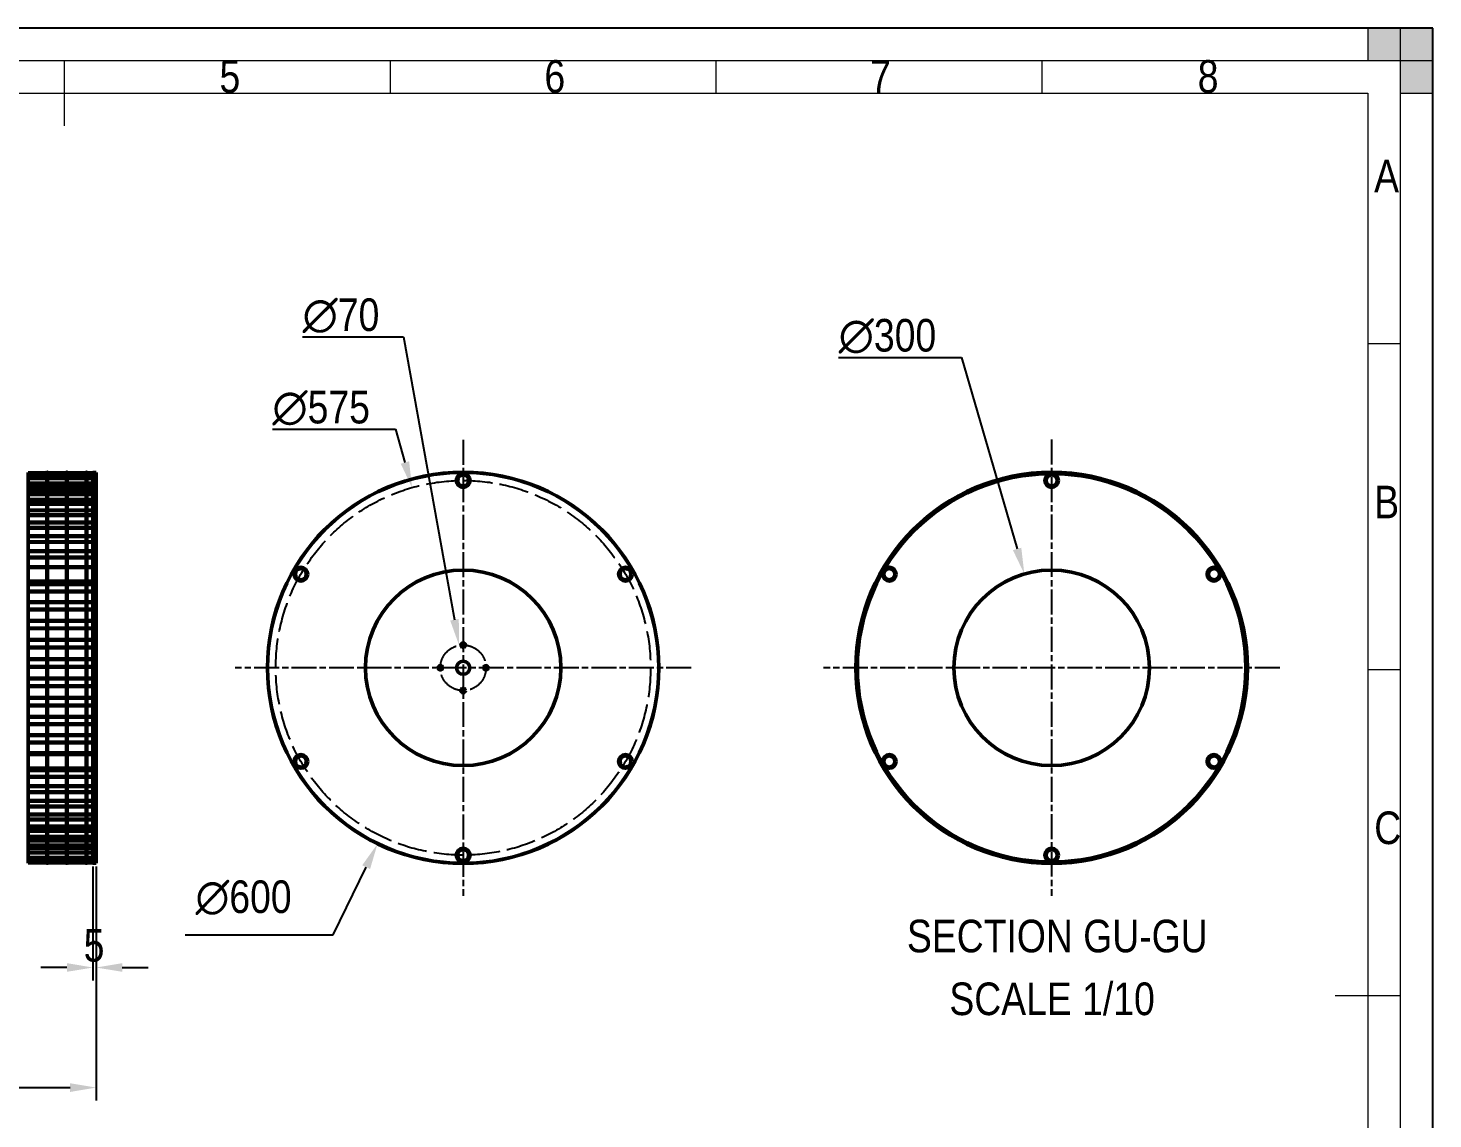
# Model space of a CAD drawing. Header units: millimetres. Extents: x 0 to 4200, y 0 to 2970.
# Drawn here: x 2045 to 4200, y 1296 to 2970 of the extents above; entities that cross this region are included whole.
import ezdxf

# ---------------------------------------------------------------- set-up
doc = ezdxf.new("R2010")
doc.units = ezdxf.units.MM
doc.header["$LTSCALE"] = 10
doc.linetypes.add('CHAIN', pattern=[0.7087, 0.4724, -0.0591, 0.1181, -0.0591])
doc.linetypes.add('DASHED', pattern=[0.2067, 0.1654, -0.0413])
for name, color, linetype, lineweight in [('Center Mark (ANSI)', 7, 'Continuous', 25), ('Co ban', 7, 'Continuous', 50), ('Dimension (ANSI)', 7, 'Continuous', 25), ('Hatch (ANSI)', 7, 'Continuous', 18), ('Sketch Geometry (ANSI)', 7, 'Continuous', 25), ('Symbol (ANSI)', 7, 'Continuous', 25)]:
    doc.layers.add(name, color=color, linetype=linetype, lineweight=lineweight)
for name, color, linetype, lineweight, true_color in [('Khung ban ve', 5, 'Continuous', 15, 0x0000ff), ('Manh khung ten', 7, 'Continuous', 15, 0x994c4c), ('Net chu', 30, 'Continuous', 15, 0xff7f00), ('THIN', 5, 'Continuous', 15, 0x0000ff)]:
    doc.layers.add(name, color=color, linetype=linetype, lineweight=lineweight, true_color=true_color)
doc.styles.add('Do nham', font='')
doc.styles.add('Linh_50', font='')
doc.styles.add('StandardAM_ANSI', font='')
doc.styles.get('Do nham').set_extended_font_data('VNI-Helve-Condense')
doc.styles.get('Linh_50').set_extended_font_data('VNI-Helve-Condense')
doc.styles.get('StandardAM_ANSI').set_extended_font_data('VNI-Helve-Condense')
doc.dimstyles.new('Default - mm (ANSI)', dxfattribs={"dimscale": 10, "dimtxt": 5, "dimasz": 4, "dimexe": 2, "dimexo": 0.5, "dimgap": 0.8, "dimtad": 1, "dimtoh": 1, "dimdec": 0, "dimrnd": 1e-08, "dimzin": 4, "dimdsep": 46, "dimtxsty": 'StandardAM_ANSI', "dimcen": 0.09, "dimdle": 10, "dimclrd": 256, "dimclre": 256, "dimclrt": 256, "dimadec": 1, "dimazin": 1, "dimtfac": 0.61, "dimtofl": 0, "dimtmove": 0, "dimatfit": 3, "dimldrblk": 'DOT', "dimfxl": 1, "dimtolj": 1, "dimtzin": 4, "dimlwd": -1, "dimlwe": -1, "dimarcsym": 0})
pattern_1 = [(45, (0, 0), (-4.490128, 4.490128), [])]

# ---------------------------------------------------------------- blocks, each defined once
blk = doc.blocks.new('Borders A3_Thuong')
at = {"layer": 'THIN'}
for points in [[(420, 292), (420, 297), (410, 297), (410, 292)], [(420, 297), (415, 297), (415, 287), (420, 287)]]:
    blk.add_hatch(color=256, dxfattribs=at).paths.add_polyline_path(points)
at = {"layer": 'Khung ban ve'}
for p, q in [((210, 292), (210, 282)), ((20, 287), (410, 287)), ((410, 287), (410, 10)), ((405, 148.5), (415, 148.5))]:
    blk.add_line(p, q, dxfattribs=at)
at = {"layer": 'Manh khung ten', "lineweight": 25}
for p, q in [((420, 297), (0, 297)), ((420, 0), (420, 297))]:
    blk.add_line(p, q, dxfattribs=at)
at = {"layer": 'Manh khung ten'}
for p, q in [((0, 297), (420, 297)), ((420, 297), (420, 0)), ((15, 292), (415, 292)), ((260, 292), (260, 287)), ((310, 292), (310, 287)), ((360, 292), (360, 287)), ((415, 292), (415, 5)), ((414.97, 248.54), (409.98, 248.54)), ((414.98, 198.5), (410, 198.5))]:
    blk.add_line(p, q, dxfattribs=at)
at = {"layer": 'THIN'}
for p, q in [((420, 297), (410, 297)), ((410, 297), (410, 292)), ((420, 297), (415, 297)), ((415, 297), (415, 287)), ((420, 292), (420, 297)), ((420, 287), (420, 297)), ((410, 292), (420, 292)), ((415, 287), (420, 287))]:
    blk.add_line(p, q, dxfattribs=at)
at = {"layer": 'Net chu', "style": 'Linh_50'}
for s, p in [('5', (233.84, 287.08)), ('6', (283.69, 287.08)), ('7', (333.67, 287.08)), ('8', (383.92, 287.08)), ('A', (410.98, 271.79)), ('B', (411, 221.75)), ('C', (411, 171.75))]:
    blk.add_text(s, height=5, dxfattribs=at).set_placement(p)
blk = doc.blocks.new('*D6')
at = {"layer": 'Defpoints', "color": 0, "transparency": 16777216}
for p in [(1137.2, 1688), (2149.2, 1688), (2149.2, 1343.7)]:
    blk.add_point(p, dxfattribs=at)
at = {"layer": 'Dimension (ANSI)', "transparency": 16777216}
for p, q in [((1137.2, 1683), (1137.2, 1323.7)), ((2149.2, 1683), (2149.2, 1323.7)), ((1177.2, 1343.7), (2109.2, 1343.7))]:
    blk.add_line(p, q, dxfattribs=at)
for points in [[(1177.2, 1350.4), (1177.2, 1337), (1137.2, 1343.7)], [(2109.2, 1350.4), (2109.2, 1337), (2149.2, 1343.7)]]:
    blk.add_solid(points, dxfattribs=at)
at = {"layer": 'Dimension (ANSI)', "color": 150, "true_color": 0x0080ff, "transparency": 16777216, "insert": (1580.2, 1402.8), "char_height": 50, "attachment_point": 1, "style": 'StandardAM_ANSI'}
blk.add_mtext('\\A1;1012', dxfattribs=at)
blk = doc.blocks.new('_Dot')
at = {"color": 0, "linetype": 'ByBlock', "lineweight": -2}
blk.add_line((-0.5, 0), (-1, 0), dxfattribs=at)
at = {"color": 0, "linetype": 'ByBlock', "const_width": 0.5}
blk.add_lwpolyline([(-0.25, 0, 1), (0.25, 0, 1)], format="xyb", close=True, dxfattribs=at)
blk = doc.blocks.new('*D8')
at = {"layer": 'Defpoints', "color": 0, "transparency": 16777216}
for p in [(2144.2, 1688), (2149.2, 1688), (2149.2, 1528)]:
    blk.add_point(p, dxfattribs=at)
at = {"layer": 'Dimension (ANSI)', "transparency": 16777216}
for p, q in [((2144.2, 1683), (2144.2, 1508)), ((2149.2, 1683), (2149.2, 1508)), ((2104.2, 1528), (2064.2, 1528)), ((2189.2, 1528), (2229.2, 1528))]:
    blk.add_line(p, q, dxfattribs=at)
for points in [[(2104.2, 1534.7), (2104.2, 1521.4), (2144.2, 1528)], [(2189.2, 1534.7), (2189.2, 1521.4), (2149.2, 1528)]]:
    blk.add_solid(points, dxfattribs=at)
at = {"layer": 'Dimension (ANSI)', "color": 150, "true_color": 0x0080ff, "transparency": 16777216, "insert": (2130, 1587.1), "char_height": 50, "attachment_point": 1, "style": 'StandardAM_ANSI'}
blk.add_mtext('\\A1;5', dxfattribs=at)
blk = doc.blocks.new('*D13')
at = {"layer": 'Defpoints', "color": 0, "transparency": 16777216}
for p in [(2633.8, 2264.6), (2790.6, 1711.4)]:
    blk.add_point(p, dxfattribs=at)
at = {"layer": 'Dimension (ANSI)', "transparency": 16777216}
for p, q in [((2419.5, 2354.1), (2608.5, 2354.1)), ((2608.5, 2354.1), (2622.9, 2303.1)), ((2711.3, 1988), (2713.1, 1988)), ((2712.2, 1987.1), (2712.2, 1988.9))]:
    blk.add_line(p, q, dxfattribs=at)
blk.add_solid([(2629.3, 2305), (2616.5, 2301.3), (2633.8, 2264.6)], dxfattribs=at)
at = {"layer": 'Dimension (ANSI)', "color": 150, "true_color": 0x0080ff, "transparency": 16777216, "insert": (2419.5, 2413.2), "char_height": 50, "attachment_point": 1, "style": 'StandardAM_ANSI'}
blk.add_mtext('\\A1;∅575', dxfattribs=at)
blk = doc.blocks.new('*D14')
at = {"layer": 'Defpoints', "color": 0, "transparency": 16777216}
for p in [(2706, 2022.5), (2718.4, 1953.6)]:
    blk.add_point(p, dxfattribs=at)
at = {"layer": 'Dimension (ANSI)', "transparency": 16777216}
for p, q in [((2465.8, 2495.9), (2620.5, 2495.9)), ((2620.5, 2495.9), (2698.9, 2061.8)), ((2711.3, 1988), (2713.1, 1988)), ((2712.2, 1987.1), (2712.2, 1988.9))]:
    blk.add_line(p, q, dxfattribs=at)
blk.add_solid([(2705.5, 2063), (2692.3, 2060.7), (2706, 2022.5)], dxfattribs=at)
at = {"layer": 'Dimension (ANSI)', "color": 150, "true_color": 0x0080ff, "transparency": 16777216, "insert": (2465.8, 2555), "char_height": 50, "attachment_point": 1, "style": 'StandardAM_ANSI'}
blk.add_mtext('\\A1;∅70', dxfattribs=at)
blk = doc.blocks.new('*D19')
at = {"layer": 'Defpoints', "color": 0, "transparency": 16777216}
for p in [(2843.5, 2258.1), (2580.9, 1718)]:
    blk.add_point(p, dxfattribs=at)
at = {"layer": 'Dimension (ANSI)', "transparency": 16777216}
for p, q in [((2711.3, 1988), (2713.1, 1988)), ((2712.2, 1987.1), (2712.2, 1988.9)), ((2513, 1578.4), (2563.4, 1682.1)), ((2285.7, 1578.4), (2513, 1578.4))]:
    blk.add_line(p, q, dxfattribs=at)
blk.add_solid([(2557.4, 1685), (2569.4, 1679.1), (2580.9, 1718)], dxfattribs=at)
at = {"layer": 'Dimension (ANSI)', "color": 150, "true_color": 0x0080ff, "transparency": 16777216, "insert": (2285.7, 1661.7), "char_height": 50, "attachment_point": 1, "style": 'StandardAM_ANSI'}
blk.add_mtext('\\A1; \\fAIGDT|b0|i0;\\H50.0000;n\\fVNI-Helve-Condense|b0|i0;\\H50.0000;600\\P', dxfattribs=at)
blk = doc.blocks.new('*D20')
at = {"layer": 'Defpoints', "color": 0, "transparency": 16777216}
for p in [(3573.2, 2132.1), (3656.9, 1844)]:
    blk.add_point(p, dxfattribs=at)
at = {"layer": 'Dimension (ANSI)', "transparency": 16777216}
for p, q in [((3288.3, 2464.5), (3476.7, 2464.5)), ((3476.7, 2464.5), (3562.1, 2170.5)), ((3614.2, 1988), (3616, 1988)), ((3615.1, 1987.1), (3615.1, 1988.9))]:
    blk.add_line(p, q, dxfattribs=at)
blk.add_solid([(3568.5, 2172.4), (3555.7, 2168.6), (3573.2, 2132.1)], dxfattribs=at)
at = {"layer": 'Dimension (ANSI)', "color": 150, "true_color": 0x0080ff, "transparency": 16777216, "insert": (3288.3, 2523.5), "char_height": 50, "attachment_point": 1, "style": 'StandardAM_ANSI'}
blk.add_mtext('\\A1;∅300', dxfattribs=at)

msp = doc.modelspace()

# ---------------------------------------------------------------- hatches: boundary and pattern name
at = {"layer": 'Hatch (ANSI)'}
h = msp.add_hatch(dxfattribs=at)
h.set_pattern_fill('ANSI31', color=256, scale=50.8, style=0)
h.set_pattern_definition(pattern_1)
edge = h.paths.add_edge_path()
edge.add_ellipse((3912.48, 1959.72), major_axis=(-0.5, -0.002), ratio=1, start_angle=0, end_angle=360)
edge = h.paths.add_edge_path()
edge.add_ellipse((3908.18, 1930.24), major_axis=(-0.5, -0.002), ratio=1, start_angle=0, end_angle=360)
edge = h.paths.add_edge_path()
edge.add_ellipse((3900.97, 1901.35), major_axis=(-0.5, -0.002), ratio=1, start_angle=0, end_angle=360)
edge = h.paths.add_edge_path()
edge.add_ellipse((3890.92, 1873.31), major_axis=(-0.5, -0.002), ratio=1, start_angle=0, end_angle=360)
edge = h.paths.add_edge_path()
edge.add_ellipse((3878.12, 1846.42), major_axis=(-0.5, -0.002), ratio=1, start_angle=0, end_angle=360)
edge = h.paths.add_edge_path()
edge.add_ellipse((3862.72, 1820.93), major_axis=(-0.5, -0.002), ratio=1, start_angle=0, end_angle=360)
edge = h.paths.add_edge_path()
edge.add_ellipse((3844.85, 1797.1), major_axis=(-0.5, -0.002), ratio=1, start_angle=0, end_angle=360)
edge = h.paths.add_edge_path()
edge.add_ellipse((3824.69, 1775.18), major_axis=(-0.5, -0.002), ratio=1, start_angle=0, end_angle=360)
edge = h.paths.add_edge_path()
edge.add_ellipse((3802.46, 1755.36), major_axis=(-0.5, -0.002), ratio=1, start_angle=0, end_angle=360)
edge = h.paths.add_edge_path()
edge.add_ellipse((3778.36, 1737.86), major_axis=(-0.5, -0.002), ratio=1, start_angle=0, end_angle=360)
edge = h.paths.add_edge_path()
edge.add_ellipse((3752.64, 1722.85), major_axis=(-0.5, -0.002), ratio=1, start_angle=0, end_angle=360)
edge = h.paths.add_edge_path()
edge.add_ellipse((3725.55, 1710.47), major_axis=(-0.5, -0.002), ratio=1, start_angle=0, end_angle=360)
edge = h.paths.add_edge_path()
edge.add_ellipse((3697.36, 1700.85), major_axis=(-0.5, -0.002), ratio=1, start_angle=0, end_angle=360)
edge = h.paths.add_edge_path()
edge.add_ellipse((3668.36, 1694.08), major_axis=(-0.5, -0.002), ratio=1, start_angle=0, end_angle=360)
edge = h.paths.add_edge_path()
edge.add_ellipse((3638.82, 1690.24), major_axis=(-0.5, -0.002), ratio=1, start_angle=0, end_angle=360)
edge = h.paths.add_edge_path()
edge.add_ellipse((3609.05, 1689.35), major_axis=(-0.5, -0.002), ratio=1, start_angle=0, end_angle=360)
edge = h.paths.add_edge_path()
edge.add_ellipse((3579.34, 1691.44), major_axis=(-0.5, -0.002), ratio=1, start_angle=0, end_angle=360)
edge = h.paths.add_edge_path()
edge.add_ellipse((3549.99, 1696.47), major_axis=(-0.5, -0.002), ratio=1, start_angle=0, end_angle=360)
edge = h.paths.add_edge_path()
edge.add_ellipse((3521.28, 1704.4), major_axis=(-0.5, -0.002), ratio=1, start_angle=0, end_angle=360)
edge = h.paths.add_edge_path()
edge.add_ellipse((3493.51, 1715.15), major_axis=(-0.5, -0.002), ratio=1, start_angle=0, end_angle=360)
edge = h.paths.add_edge_path()
edge.add_ellipse((3466.94, 1728.61), major_axis=(-0.5, -0.002), ratio=1, start_angle=0, end_angle=360)
edge = h.paths.add_edge_path()
edge.add_ellipse((3441.84, 1744.65), major_axis=(-0.5, -0.002), ratio=1, start_angle=0, end_angle=360)
edge = h.paths.add_edge_path()
edge.add_ellipse((3418.47, 1763.11), major_axis=(-0.5, -0.002), ratio=1, start_angle=0, end_angle=360)
edge = h.paths.add_edge_path()
edge.add_ellipse((3397.05, 1783.8), major_axis=(-0.5, -0.002), ratio=1, start_angle=0, end_angle=360)
edge = h.paths.add_edge_path()
edge.add_ellipse((3377.8, 1806.52), major_axis=(-0.5, -0.002), ratio=1, start_angle=0, end_angle=360)
edge = h.paths.add_edge_path()
edge.add_ellipse((3360.9, 1831.05), major_axis=(-0.5, -0.002), ratio=1, start_angle=0, end_angle=360)
edge = h.paths.add_edge_path()
edge.add_ellipse((3346.53, 1857.14), major_axis=(-0.5, -0.002), ratio=1, start_angle=0, end_angle=360)
edge = h.paths.add_edge_path()
edge.add_ellipse((3334.83, 1884.53), major_axis=(-0.5, -0.002), ratio=1, start_angle=0, end_angle=360)
edge = h.paths.add_edge_path()
edge.add_ellipse((3325.92, 1912.94), major_axis=(-0.5, -0.002), ratio=1, start_angle=0, end_angle=360)
edge = h.paths.add_edge_path()
edge.add_ellipse((3319.88, 1942.11), major_axis=(-0.5, -0.002), ratio=1, start_angle=0, end_angle=360)
edge = h.paths.add_edge_path()
edge.add_ellipse((3316.77, 1971.73), major_axis=(-0.5, -0.002), ratio=1, start_angle=0, end_angle=360)
edge = h.paths.add_edge_path()
edge.add_ellipse((3316.63, 2001.51), major_axis=(-0.5, -0.002), ratio=1, start_angle=0, end_angle=360)
edge = h.paths.add_edge_path()
edge.add_ellipse((3319.45, 2031.16), major_axis=(-0.5, -0.002), ratio=1, start_angle=0, end_angle=360)
edge = h.paths.add_edge_path()
edge.add_ellipse((3325.22, 2060.38), major_axis=(-0.5, -0.002), ratio=1, start_angle=0, end_angle=360)
edge = h.paths.add_edge_path()
edge.add_ellipse((3333.86, 2088.88), major_axis=(-0.5, -0.002), ratio=1, start_angle=0, end_angle=360)
edge = h.paths.add_edge_path()
edge.add_ellipse((3345.3, 2116.38), major_axis=(-0.5, -0.002), ratio=1, start_angle=0, end_angle=360)
edge = h.paths.add_edge_path()
edge.add_ellipse((3359.42, 2142.6), major_axis=(-0.5, -0.002), ratio=1, start_angle=0, end_angle=360)
edge = h.paths.add_edge_path()
edge.add_ellipse((3376.08, 2167.29), major_axis=(-0.5, -0.002), ratio=1, start_angle=0, end_angle=360)
edge = h.paths.add_edge_path()
edge.add_ellipse((3395.11, 2190.2), major_axis=(-0.5, -0.002), ratio=1, start_angle=0, end_angle=360)
edge = h.paths.add_edge_path()
edge.add_ellipse((3416.33, 2211.09), major_axis=(-0.5, -0.002), ratio=1, start_angle=0, end_angle=360)
edge = h.paths.add_edge_path()
edge.add_ellipse((3439.53, 2229.77), major_axis=(-0.5, -0.002), ratio=1, start_angle=0, end_angle=360)
edge = h.paths.add_edge_path()
edge.add_ellipse((3464.47, 2246.05), major_axis=(-0.5, -0.002), ratio=1, start_angle=0, end_angle=360)
edge = h.paths.add_edge_path()
edge.add_ellipse((3490.91, 2259.77), major_axis=(-0.5, -0.002), ratio=1, start_angle=0, end_angle=360)
edge = h.paths.add_edge_path()
edge.add_ellipse((3518.58, 2270.78), major_axis=(-0.5, -0.002), ratio=1, start_angle=0, end_angle=360)
edge = h.paths.add_edge_path()
edge.add_ellipse((3547.21, 2278.98), major_axis=(-0.5, -0.002), ratio=1, start_angle=0, end_angle=360)
edge = h.paths.add_edge_path()
edge.add_ellipse((3576.51, 2284.29), major_axis=(-0.5, -0.002), ratio=1, start_angle=0, end_angle=360)
edge = h.paths.add_edge_path()
edge.add_ellipse((3606.2, 2286.66), major_axis=(-0.5, -0.002), ratio=1, start_angle=0, end_angle=360)
edge = h.paths.add_edge_path()
edge.add_ellipse((3635.98, 2286.06), major_axis=(-0.5, -0.002), ratio=1, start_angle=0, end_angle=360)
edge = h.paths.add_edge_path()
edge.add_ellipse((3665.55, 2282.5), major_axis=(-0.5, -0.002), ratio=1, start_angle=0, end_angle=360)
edge = h.paths.add_edge_path()
edge.add_ellipse((3694.62, 2276.01), major_axis=(-0.5, -0.002), ratio=1, start_angle=0, end_angle=360)
edge = h.paths.add_edge_path()
edge.add_ellipse((3722.89, 2266.66), major_axis=(-0.5, -0.002), ratio=1, start_angle=0, end_angle=360)
edge = h.paths.add_edge_path()
edge.add_ellipse((3750.1, 2254.54), major_axis=(-0.5, -0.002), ratio=1, start_angle=0, end_angle=360)
edge = h.paths.add_edge_path()
edge.add_ellipse((3775.96, 2239.77), major_axis=(-0.5, -0.002), ratio=1, start_angle=0, end_angle=360)
edge = h.paths.add_edge_path()
edge.add_ellipse((3800.23, 2222.5), major_axis=(-0.5, -0.002), ratio=1, start_angle=0, end_angle=360)
edge = h.paths.add_edge_path()
edge.add_ellipse((3822.65, 2202.9), major_axis=(-0.5, -0.002), ratio=1, start_angle=0, end_angle=360)
edge = h.paths.add_edge_path()
edge.add_ellipse((3843.01, 2181.17), major_axis=(-0.5, -0.002), ratio=1, start_angle=0, end_angle=360)
edge = h.paths.add_edge_path()
edge.add_ellipse((3861.11, 2157.51), major_axis=(-0.5, -0.002), ratio=1, start_angle=0, end_angle=360)
edge = h.paths.add_edge_path()
edge.add_ellipse((3876.76, 2132.17), major_axis=(-0.5, -0.002), ratio=1, start_angle=0, end_angle=360)
edge = h.paths.add_edge_path()
edge.add_ellipse((3889.81, 2105.4), major_axis=(-0.5, -0.002), ratio=1, start_angle=0, end_angle=360)
edge = h.paths.add_edge_path()
edge.add_ellipse((3900.13, 2077.46), major_axis=(-0.5, -0.002), ratio=1, start_angle=0, end_angle=360)
edge = h.paths.add_edge_path()
edge.add_ellipse((3907.62, 2048.64), major_axis=(-0.5, -0.002), ratio=1, start_angle=0, end_angle=360)
edge = h.paths.add_edge_path()
edge.add_ellipse((3912.2, 2019.21), major_axis=(-0.5, -0.002), ratio=1, start_angle=0, end_angle=360)
edge = h.paths.add_edge_path()
edge.add_ellipse((3913.82, 1989.47), major_axis=(-0.5, -0.002), ratio=1, start_angle=0, end_angle=360)
h = msp.add_hatch(dxfattribs=at)
h.set_pattern_fill('ANSI31', color=256, scale=50.8, style=0)
h.set_pattern_definition(pattern_1)
edge = h.paths.add_edge_path()
edge.add_ellipse((3615.08, 2275.54), major_axis=(0, 10.5), ratio=1, start_angle=0, end_angle=360)
edge = h.paths.add_edge_path(flags=0)
edge.add_ellipse((3615.08, 2275.54), major_axis=(0, -8.5), ratio=1, start_angle=0, end_angle=360)
h = msp.add_hatch(dxfattribs=at)
h.set_pattern_fill('ANSI31', color=256, scale=50.8, angle=90.00021, style=0)
h.set_pattern_definition([(135.00021, (0, 0), (-4.490112, -4.490145), [])])
edge = h.paths.add_edge_path()
edge.add_ellipse((3366.09, 2131.79), major_axis=(-9.09, 5.25), ratio=1, start_angle=0, end_angle=360)
edge = h.paths.add_edge_path(flags=0)
edge.add_ellipse((3366.09, 2131.79), major_axis=(7.36, -4.25), ratio=1, start_angle=0, end_angle=360)
h = msp.add_hatch(dxfattribs=at)
h.set_pattern_fill('ANSI31', color=256, scale=50.8, angle=105.00025, style=0)
h.set_pattern_definition([(150.00025, (0, 0), (-3.174976, -5.499275), [])])
edge = h.paths.add_edge_path()
edge.add_ellipse((3864.06, 2131.79), major_axis=(9.09, 5.25), ratio=1, start_angle=0, end_angle=360)
edge = h.paths.add_edge_path(flags=0)
edge.add_ellipse((3864.06, 2131.79), major_axis=(-7.36, -4.25), ratio=1, start_angle=0, end_angle=360)
h = msp.add_hatch(dxfattribs=at)
h.set_pattern_fill('ANSI31', color=256, scale=50.8, angle=14.99998, style=0)
h.set_pattern_definition([(59.99998, (0, 0), (-5.49926, 3.175002), [])])
edge = h.paths.add_edge_path()
edge.add_ellipse((3366.09, 1844.29), major_axis=(-9.09, -5.25), ratio=1, start_angle=0, end_angle=360)
edge = h.paths.add_edge_path(flags=0)
edge.add_ellipse((3366.09, 1844.29), major_axis=(7.36, 4.25), ratio=1, start_angle=0, end_angle=360)
h = msp.add_hatch(dxfattribs=at)
h.set_pattern_fill('ANSI31', color=256, scale=50.8, angle=-14.99998, style=0)
h.set_pattern_definition([(30.00002, (0, 0), (-3.175002, 5.49926), [])])
edge = h.paths.add_edge_path()
edge.add_ellipse((3864.06, 1844.29), major_axis=(9.09, -5.25), ratio=1, start_angle=0, end_angle=360)
edge = h.paths.add_edge_path(flags=0)
edge.add_ellipse((3864.06, 1844.29), major_axis=(-7.36, 4.25), ratio=1, start_angle=0, end_angle=360)
h = msp.add_hatch(dxfattribs=at)
h.set_pattern_fill('ANSI31', color=256, scale=50.8, angle=75.00018, style=0)
h.set_pattern_definition([(120.00018, (0, 0), (-5.499252, -3.175017), [])])
edge = h.paths.add_edge_path()
edge.add_ellipse((3615.08, 1700.54), major_axis=(0, -10.5), ratio=1, start_angle=0, end_angle=360)
edge = h.paths.add_edge_path(flags=0)
edge.add_ellipse((3615.08, 1700.54), major_axis=(0, 8.5), ratio=1, start_angle=0, end_angle=360)

# ---------------------------------------------------------------- linework, layer by layer
at = {"layer": 'Center Mark (ANSI)', "linetype": 'CHAIN', "ltscale": 8.113447}
for p, q in [((2712.22, 2338.04), (2712.22, 1638.04)), ((3615.08, 2338.29), (3615.08, 1637.79)), ((3062.22, 1988.04), (2362.22, 1988.04)), ((3965.33, 1988.04), (3264.83, 1988.04))]:
    msp.add_line(p, q, dxfattribs=at)
at = {"layer": 'Co ban'}
for p, q in [((2044.74, 1688.29), (2044.74, 2287.79)), ((2044.74, 2287.16), (2073.74, 2287.16)), ((2044.74, 2286.16), (2073.74, 2286.16)), ((2073.74, 2286.04), (2044.74, 2286.04)), ((2044.74, 2284.79), (2073.74, 2284.79)), ((2073.74, 2287.79), (2073.74, 1688.29)), ((2074.74, 1688.29), (2074.74, 2287.79)), ((2074.74, 2287.16), (2103.74, 2287.16)), ((2074.74, 2286.16), (2103.74, 2286.16)), ((2103.74, 2286.04), (2074.74, 2286.04)), ((2074.74, 2284.79), (2103.74, 2284.79)), ((2103.74, 2287.79), (2103.74, 1688.29)), ((2104.74, 1688.29), (2104.74, 2287.79)), ((2104.74, 2287.16), (2133.74, 2287.16)), ((2104.74, 2286.16), (2133.74, 2286.16)), ((2133.74, 2286.04), (2104.74, 2286.04)), ((2104.74, 2284.79), (2133.74, 2284.79)), ((2133.74, 2287.79), (2133.74, 1688.29)), ((2134.74, 1688.29), (2134.74, 2287.79)), ((2134.74, 2287.16), (2144.24, 2287.16)), ((2134.74, 2286.16), (2144.24, 2286.16)), ((2144.24, 2286.04), (2134.74, 2286.04)), ((2134.74, 2284.79), (2144.24, 2284.79)), ((2144.24, 2288.04), (2144.24, 1688.04)), ((2144.24, 2288.04), (2149.24, 2288.04)), ((2149.24, 1688.04), (2149.24, 2288.04)), ((2044.74, 2283.79), (2073.74, 2283.79)), ((2044.74, 2279.48), (2073.74, 2279.48)), ((2044.74, 2278.48), (2073.74, 2278.48)), ((2044.74, 2271.28), (2073.74, 2271.28)), ((2044.74, 2270.28), (2073.74, 2270.28)), ((2073.74, 2265.04), (2044.74, 2265.04)), ((2074.74, 2283.79), (2103.74, 2283.79)), ((2074.74, 2279.48), (2103.74, 2279.48)), ((2074.74, 2278.48), (2103.74, 2278.48)), ((2074.74, 2271.28), (2103.74, 2271.28)), ((2074.74, 2270.28), (2103.74, 2270.28)), ((2103.74, 2265.04), (2074.74, 2265.04)), ((2104.74, 2283.79), (2133.74, 2283.79)), ((2104.74, 2279.48), (2133.74, 2279.48)), ((2104.74, 2278.48), (2133.74, 2278.48)), ((2104.74, 2271.28), (2133.74, 2271.28)), ((2104.74, 2270.28), (2133.74, 2270.28)), ((2133.74, 2265.04), (2104.74, 2265.04)), ((2134.74, 2283.79), (2144.24, 2283.79)), ((2134.74, 2279.48), (2144.24, 2279.48)), ((2134.74, 2278.48), (2144.24, 2278.48)), ((2134.74, 2271.28), (2144.24, 2271.28)), ((2134.74, 2270.28), (2144.24, 2270.28)), ((2144.24, 2265.04), (2134.74, 2265.04)), ((2044.74, 2260.27), (2073.74, 2260.27)), ((2044.74, 2259.27), (2073.74, 2259.27)), ((2044.74, 2255.04), (2073.74, 2255.04)), ((2044.74, 2254.04), (2073.74, 2254.04)), ((2044.74, 2246.55), (2073.74, 2246.55)), ((2044.74, 2245.55), (2073.74, 2245.55)), ((2074.74, 2260.27), (2103.74, 2260.27)), ((2074.74, 2259.27), (2103.74, 2259.27)), ((2074.74, 2255.04), (2103.74, 2255.04)), ((2074.74, 2254.04), (2103.74, 2254.04)), ((2074.74, 2246.55), (2103.74, 2246.55)), ((2074.74, 2245.55), (2103.74, 2245.55)), ((2104.74, 2260.27), (2133.74, 2260.27)), ((2104.74, 2259.27), (2133.74, 2259.27)), ((2104.74, 2255.04), (2133.74, 2255.04)), ((2104.74, 2254.04), (2133.74, 2254.04)), ((2104.74, 2246.55), (2133.74, 2246.55)), ((2104.74, 2245.55), (2133.74, 2245.55)), ((2134.74, 2260.27), (2144.24, 2260.27)), ((2134.74, 2259.27), (2144.24, 2259.27)), ((2134.74, 2255.04), (2144.24, 2255.04)), ((2134.74, 2254.04), (2144.24, 2254.04)), ((2134.74, 2246.55), (2144.24, 2246.55)), ((2134.74, 2245.55), (2144.24, 2245.55)), ((2044.74, 2240.27), (2073.74, 2240.27)), ((2044.74, 2239.27), (2073.74, 2239.27)), ((2044.74, 2230.27), (2073.74, 2230.27)), ((2044.74, 2229.27), (2073.74, 2229.27)), ((2044.74, 2223), (2073.74, 2223)), ((2044.74, 2222), (2073.74, 2222)), ((2074.74, 2240.27), (2103.74, 2240.27)), ((2074.74, 2239.27), (2103.74, 2239.27)), ((2074.74, 2230.27), (2103.74, 2230.27)), ((2074.74, 2229.27), (2103.74, 2229.27)), ((2074.74, 2223), (2103.74, 2223)), ((2074.74, 2222), (2103.74, 2222)), ((2104.74, 2240.27), (2133.74, 2240.27)), ((2104.74, 2239.27), (2133.74, 2239.27)), ((2104.74, 2230.27), (2133.74, 2230.27)), ((2104.74, 2229.27), (2133.74, 2229.27)), ((2104.74, 2223), (2133.74, 2223)), ((2104.74, 2222), (2133.74, 2222)), ((2134.74, 2240.27), (2144.24, 2240.27)), ((2134.74, 2239.27), (2144.24, 2239.27)), ((2134.74, 2230.27), (2144.24, 2230.27)), ((2134.74, 2229.27), (2144.24, 2229.27)), ((2134.74, 2223), (2144.24, 2223)), ((2134.74, 2222), (2144.24, 2222)), ((2044.74, 2211.59), (2073.74, 2211.59)), ((2044.74, 2210.59), (2073.74, 2210.59)), ((2044.74, 2203.4), (2073.74, 2203.4)), ((2044.74, 2202.4), (2073.74, 2202.4)), ((2074.74, 2211.59), (2103.74, 2211.59)), ((2074.74, 2210.59), (2103.74, 2210.59)), ((2074.74, 2203.4), (2103.74, 2203.4)), ((2074.74, 2202.4), (2103.74, 2202.4)), ((2104.74, 2211.59), (2133.74, 2211.59)), ((2104.74, 2210.59), (2133.74, 2210.59)), ((2104.74, 2203.4), (2133.74, 2203.4)), ((2104.74, 2202.4), (2133.74, 2202.4)), ((2134.74, 2211.59), (2144.24, 2211.59)), ((2134.74, 2210.59), (2144.24, 2210.59)), ((2134.74, 2203.4), (2144.24, 2203.4)), ((2134.74, 2202.4), (2144.24, 2202.4)), ((2044.74, 2190.7), (2073.74, 2190.7)), ((2044.74, 2189.7), (2073.74, 2189.7)), ((2044.74, 2181.67), (2073.74, 2181.67)), ((2044.74, 2180.67), (2073.74, 2180.67)), ((2074.74, 2190.7), (2103.74, 2190.7)), ((2074.74, 2189.7), (2103.74, 2189.7)), ((2074.74, 2181.67), (2103.74, 2181.67)), ((2074.74, 2180.67), (2103.74, 2180.67)), ((2104.74, 2190.7), (2133.74, 2190.7)), ((2104.74, 2189.7), (2133.74, 2189.7)), ((2104.74, 2181.67), (2133.74, 2181.67)), ((2104.74, 2180.67), (2133.74, 2180.67)), ((2134.74, 2190.7), (2144.24, 2190.7)), ((2134.74, 2189.7), (2144.24, 2189.7)), ((2134.74, 2181.67), (2144.24, 2181.67)), ((2134.74, 2180.67), (2144.24, 2180.67)), ((2044.74, 2167.79), (2073.74, 2167.79)), ((2044.74, 2166.79), (2073.74, 2166.79)), ((2044.74, 2158.01), (2073.74, 2158.01)), ((2044.74, 2157.01), (2073.74, 2157.01)), ((2074.74, 2167.79), (2103.74, 2167.79)), ((2074.74, 2166.79), (2103.74, 2166.79)), ((2074.74, 2158.01), (2103.74, 2158.01)), ((2074.74, 2157.01), (2103.74, 2157.01)), ((2104.74, 2167.79), (2133.74, 2167.79)), ((2104.74, 2166.79), (2133.74, 2166.79)), ((2104.74, 2158.01), (2133.74, 2158.01)), ((2104.74, 2157.01), (2133.74, 2157.01)), ((2134.74, 2167.79), (2144.24, 2167.79)), ((2134.74, 2166.79), (2144.24, 2166.79)), ((2134.74, 2158.01), (2144.24, 2158.01)), ((2134.74, 2157.01), (2144.24, 2157.01)), ((2044.74, 2143.1), (2073.74, 2143.1)), ((2044.74, 2142.1), (2073.74, 2142.1)), ((2074.74, 2143.1), (2103.74, 2143.1)), ((2074.74, 2142.1), (2103.74, 2142.1)), ((2104.74, 2143.1), (2133.74, 2143.1)), ((2104.74, 2142.1), (2133.74, 2142.1)), ((2134.74, 2143.1), (2144.24, 2143.1)), ((2134.74, 2142.1), (2144.24, 2142.1)), ((2073.74, 2121.29), (2044.74, 2121.29)), ((2044.74, 2116.88), (2073.74, 2116.88)), ((2044.74, 2115.88), (2073.74, 2115.88)), ((2103.74, 2121.29), (2074.74, 2121.29)), ((2074.74, 2116.88), (2103.74, 2116.88)), ((2074.74, 2115.88), (2103.74, 2115.88)), ((2133.74, 2121.29), (2104.74, 2121.29)), ((2104.74, 2116.88), (2133.74, 2116.88)), ((2104.74, 2115.88), (2133.74, 2115.88)), ((2144.24, 2121.29), (2134.74, 2121.29)), ((2134.74, 2116.88), (2144.24, 2116.88)), ((2134.74, 2115.88), (2144.24, 2115.88)), ((2044.74, 2105.9), (2073.74, 2105.9)), ((2044.74, 2104.9), (2073.74, 2104.9)), ((2074.74, 2105.9), (2103.74, 2105.9)), ((2074.74, 2104.9), (2103.74, 2104.9)), ((2104.74, 2105.9), (2133.74, 2105.9)), ((2104.74, 2104.9), (2133.74, 2104.9)), ((2134.74, 2105.9), (2144.24, 2105.9)), ((2134.74, 2104.9), (2144.24, 2104.9)), ((2044.74, 2089.38), (2073.74, 2089.38)), ((2044.74, 2088.38), (2073.74, 2088.38)), ((2044.74, 2077.96), (2073.74, 2077.96)), ((2044.74, 2076.96), (2073.74, 2076.96)), ((2074.74, 2089.38), (2103.74, 2089.38)), ((2074.74, 2088.38), (2103.74, 2088.38)), ((2074.74, 2077.96), (2103.74, 2077.96)), ((2074.74, 2076.96), (2103.74, 2076.96)), ((2104.74, 2089.38), (2133.74, 2089.38)), ((2104.74, 2088.38), (2133.74, 2088.38)), ((2104.74, 2077.96), (2133.74, 2077.96)), ((2104.74, 2076.96), (2133.74, 2076.96)), ((2134.74, 2089.38), (2144.24, 2089.38)), ((2134.74, 2088.38), (2144.24, 2088.38)), ((2134.74, 2077.96), (2144.24, 2077.96)), ((2134.74, 2076.96), (2144.24, 2076.96)), ((2044.74, 2060.88), (2073.74, 2060.88)), ((2044.74, 2059.88), (2073.74, 2059.88)), ((2044.74, 2049.14), (2073.74, 2049.14)), ((2044.74, 2048.14), (2073.74, 2048.14)), ((2074.74, 2060.88), (2103.74, 2060.88)), ((2074.74, 2059.88), (2103.74, 2059.88)), ((2074.74, 2049.14), (2103.74, 2049.14)), ((2074.74, 2048.14), (2103.74, 2048.14)), ((2104.74, 2060.88), (2133.74, 2060.88)), ((2104.74, 2059.88), (2133.74, 2059.88)), ((2104.74, 2049.14), (2133.74, 2049.14)), ((2104.74, 2048.14), (2133.74, 2048.14)), ((2134.74, 2060.88), (2144.24, 2060.88)), ((2134.74, 2059.88), (2144.24, 2059.88)), ((2134.74, 2049.14), (2144.24, 2049.14)), ((2134.74, 2048.14), (2144.24, 2048.14)), ((2044.74, 2031.66), (2073.74, 2031.66)), ((2044.74, 2030.66), (2073.74, 2030.66)), ((2074.74, 2031.66), (2103.74, 2031.66)), ((2074.74, 2030.66), (2103.74, 2030.66)), ((2104.74, 2031.66), (2133.74, 2031.66)), ((2104.74, 2030.66), (2133.74, 2030.66)), ((2134.74, 2031.66), (2144.24, 2031.66)), ((2134.74, 2030.66), (2144.24, 2030.66)), ((2044.74, 2019.71), (2073.74, 2019.71)), ((2044.74, 2018.71), (2073.74, 2018.71)), ((2074.74, 2019.71), (2103.74, 2019.71)), ((2074.74, 2018.71), (2103.74, 2018.71)), ((2104.74, 2019.71), (2133.74, 2019.71)), ((2104.74, 2018.71), (2133.74, 2018.71)), ((2134.74, 2019.71), (2144.24, 2019.71)), ((2134.74, 2018.71), (2144.24, 2018.71)), ((2044.74, 2002.01), (2073.74, 2002.01)), ((2044.74, 2001.01), (2073.74, 2001.01)), ((2044.74, 1989.97), (2073.74, 1989.97)), ((2044.74, 1988.97), (2073.74, 1988.97)), ((2074.74, 2002.01), (2103.74, 2002.01)), ((2074.74, 2001.01), (2103.74, 2001.01)), ((2074.74, 1989.97), (2103.74, 1989.97)), ((2074.74, 1988.97), (2103.74, 1988.97)), ((2104.74, 2002.01), (2133.74, 2002.01)), ((2104.74, 2001.01), (2133.74, 2001.01)), ((2104.74, 1989.97), (2133.74, 1989.97)), ((2104.74, 1988.97), (2133.74, 1988.97)), ((2134.74, 2002.01), (2144.24, 2002.01)), ((2134.74, 2001.01), (2144.24, 2001.01)), ((2134.74, 1989.97), (2144.24, 1989.97)), ((2134.74, 1988.97), (2144.24, 1988.97)), ((2044.74, 1972.23), (2073.74, 1972.23)), ((2044.74, 1971.23), (2073.74, 1971.23)), ((2074.74, 1972.23), (2103.74, 1972.23)), ((2074.74, 1971.23), (2103.74, 1971.23)), ((2104.74, 1972.23), (2133.74, 1972.23)), ((2104.74, 1971.23), (2133.74, 1971.23)), ((2134.74, 1972.23), (2144.24, 1972.23)), ((2134.74, 1971.23), (2144.24, 1971.23)), ((2044.74, 1960.22), (2073.74, 1960.22)), ((2044.74, 1959.22), (2073.74, 1959.22)), ((2044.74, 1942.61), (2073.74, 1942.61)), ((2044.74, 1941.61), (2073.74, 1941.61)), ((2074.74, 1960.22), (2103.74, 1960.22)), ((2074.74, 1959.22), (2103.74, 1959.22)), ((2074.74, 1942.61), (2103.74, 1942.61)), ((2074.74, 1941.61), (2103.74, 1941.61)), ((2104.74, 1960.22), (2133.74, 1960.22)), ((2104.74, 1959.22), (2133.74, 1959.22)), ((2104.74, 1942.61), (2133.74, 1942.61)), ((2104.74, 1941.61), (2133.74, 1941.61)), ((2134.74, 1960.22), (2144.24, 1960.22)), ((2134.74, 1959.22), (2144.24, 1959.22)), ((2134.74, 1942.61), (2144.24, 1942.61)), ((2134.74, 1941.61), (2144.24, 1941.61)), ((2044.74, 1930.74), (2073.74, 1930.74)), ((2044.74, 1929.74), (2073.74, 1929.74)), ((2074.74, 1930.74), (2103.74, 1930.74)), ((2074.74, 1929.74), (2103.74, 1929.74)), ((2104.74, 1930.74), (2133.74, 1930.74)), ((2104.74, 1929.74), (2133.74, 1929.74)), ((2134.74, 1930.74), (2144.24, 1930.74)), ((2134.74, 1929.74), (2144.24, 1929.74)), ((2044.74, 1913.44), (2073.74, 1913.44)), ((2044.74, 1912.44), (2073.74, 1912.44)), ((2044.74, 1901.85), (2073.74, 1901.85)), ((2044.74, 1900.85), (2073.74, 1900.85)), ((2074.74, 1913.44), (2103.74, 1913.44)), ((2074.74, 1912.44), (2103.74, 1912.44)), ((2074.74, 1901.85), (2103.74, 1901.85)), ((2074.74, 1900.85), (2103.74, 1900.85)), ((2104.74, 1913.44), (2133.74, 1913.44)), ((2104.74, 1912.44), (2133.74, 1912.44)), ((2104.74, 1901.85), (2133.74, 1901.85)), ((2104.74, 1900.85), (2133.74, 1900.85)), ((2134.74, 1913.44), (2144.24, 1913.44)), ((2134.74, 1912.44), (2144.24, 1912.44)), ((2134.74, 1901.85), (2144.24, 1901.85)), ((2134.74, 1900.85), (2144.24, 1900.85)), ((2044.74, 1885.03), (2073.74, 1885.03)), ((2044.74, 1884.03), (2073.74, 1884.03)), ((2074.74, 1885.03), (2103.74, 1885.03)), ((2074.74, 1884.03), (2103.74, 1884.03)), ((2104.74, 1885.03), (2133.74, 1885.03)), ((2104.74, 1884.03), (2133.74, 1884.03)), ((2134.74, 1885.03), (2144.24, 1885.03)), ((2134.74, 1884.03), (2144.24, 1884.03)), ((2044.74, 1873.81), (2073.74, 1873.81)), ((2044.74, 1872.81), (2073.74, 1872.81)), ((2044.74, 1857.64), (2073.74, 1857.64)), ((2044.74, 1856.64), (2073.74, 1856.64)), ((2073.74, 1854.79), (2044.74, 1854.79)), ((2074.74, 1873.81), (2103.74, 1873.81)), ((2074.74, 1872.81), (2103.74, 1872.81)), ((2074.74, 1857.64), (2103.74, 1857.64)), ((2074.74, 1856.64), (2103.74, 1856.64)), ((2103.74, 1854.79), (2074.74, 1854.79)), ((2104.74, 1873.81), (2133.74, 1873.81)), ((2104.74, 1872.81), (2133.74, 1872.81)), ((2104.74, 1857.64), (2133.74, 1857.64)), ((2104.74, 1856.64), (2133.74, 1856.64)), ((2133.74, 1854.79), (2104.74, 1854.79)), ((2134.74, 1873.81), (2144.24, 1873.81)), ((2134.74, 1872.81), (2144.24, 1872.81)), ((2134.74, 1857.64), (2144.24, 1857.64)), ((2134.74, 1856.64), (2144.24, 1856.64)), ((2144.24, 1854.79), (2134.74, 1854.79)), ((2073.74, 1833.79), (2044.74, 1833.79)), ((2103.74, 1833.79), (2074.74, 1833.79)), ((2133.74, 1833.79), (2104.74, 1833.79)), ((2144.24, 1833.79), (2134.74, 1833.79)), ((2044.74, 1831.55), (2073.74, 1831.55)), ((2044.74, 1830.55), (2073.74, 1830.55)), ((2044.74, 1821.43), (2073.74, 1821.43)), ((2044.74, 1820.43), (2073.74, 1820.43)), ((2074.74, 1831.55), (2103.74, 1831.55)), ((2074.74, 1830.55), (2103.74, 1830.55)), ((2074.74, 1821.43), (2103.74, 1821.43)), ((2074.74, 1820.43), (2103.74, 1820.43)), ((2104.74, 1831.55), (2133.74, 1831.55)), ((2104.74, 1830.55), (2133.74, 1830.55)), ((2104.74, 1821.43), (2133.74, 1821.43)), ((2104.74, 1820.43), (2133.74, 1820.43)), ((2134.74, 1831.55), (2144.24, 1831.55)), ((2134.74, 1830.55), (2144.24, 1830.55)), ((2134.74, 1821.43), (2144.24, 1821.43)), ((2134.74, 1820.43), (2144.24, 1820.43)), ((2044.74, 1807.02), (2073.74, 1807.02)), ((2044.74, 1806.02), (2073.74, 1806.02)), ((2044.74, 1797.6), (2073.74, 1797.6)), ((2044.74, 1796.6), (2073.74, 1796.6)), ((2074.74, 1807.02), (2103.74, 1807.02)), ((2074.74, 1806.02), (2103.74, 1806.02)), ((2074.74, 1797.6), (2103.74, 1797.6)), ((2074.74, 1796.6), (2103.74, 1796.6)), ((2104.74, 1807.02), (2133.74, 1807.02)), ((2104.74, 1806.02), (2133.74, 1806.02)), ((2104.74, 1797.6), (2133.74, 1797.6)), ((2104.74, 1796.6), (2133.74, 1796.6)), ((2134.74, 1807.02), (2144.24, 1807.02)), ((2134.74, 1806.02), (2144.24, 1806.02)), ((2134.74, 1797.6), (2144.24, 1797.6)), ((2134.74, 1796.6), (2144.24, 1796.6)), ((2044.74, 1784.3), (2073.74, 1784.3)), ((2044.74, 1783.3), (2073.74, 1783.3)), ((2044.74, 1775.68), (2073.74, 1775.68)), ((2044.74, 1774.68), (2073.74, 1774.68)), ((2074.74, 1784.3), (2103.74, 1784.3)), ((2074.74, 1783.3), (2103.74, 1783.3)), ((2074.74, 1775.68), (2103.74, 1775.68)), ((2074.74, 1774.68), (2103.74, 1774.68)), ((2104.74, 1784.3), (2133.74, 1784.3)), ((2104.74, 1783.3), (2133.74, 1783.3)), ((2104.74, 1775.68), (2133.74, 1775.68)), ((2104.74, 1774.68), (2133.74, 1774.68)), ((2134.74, 1784.3), (2144.24, 1784.3)), ((2134.74, 1783.3), (2144.24, 1783.3)), ((2134.74, 1775.68), (2144.24, 1775.68)), ((2134.74, 1774.68), (2144.24, 1774.68)), ((2044.74, 1763.61), (2073.74, 1763.61)), ((2044.74, 1762.61), (2073.74, 1762.61)), ((2044.74, 1755.86), (2073.74, 1755.86)), ((2044.74, 1754.86), (2073.74, 1754.86)), ((2074.74, 1763.61), (2103.74, 1763.61)), ((2074.74, 1762.61), (2103.74, 1762.61)), ((2074.74, 1755.86), (2103.74, 1755.86)), ((2074.74, 1754.86), (2103.74, 1754.86)), ((2104.74, 1763.61), (2133.74, 1763.61)), ((2104.74, 1762.61), (2133.74, 1762.61)), ((2104.74, 1755.86), (2133.74, 1755.86)), ((2104.74, 1754.86), (2133.74, 1754.86)), ((2134.74, 1763.61), (2144.24, 1763.61)), ((2134.74, 1762.61), (2144.24, 1762.61)), ((2134.74, 1755.86), (2144.24, 1755.86)), ((2134.74, 1754.86), (2144.24, 1754.86)), ((2044.74, 1745.15), (2073.74, 1745.15)), ((2044.74, 1744.15), (2073.74, 1744.15)), ((2044.74, 1738.36), (2073.74, 1738.36)), ((2044.74, 1737.36), (2073.74, 1737.36)), ((2044.74, 1729.11), (2073.74, 1729.11)), ((2044.74, 1728.11), (2073.74, 1728.11)), ((2074.74, 1745.15), (2103.74, 1745.15)), ((2074.74, 1744.15), (2103.74, 1744.15)), ((2074.74, 1738.36), (2103.74, 1738.36)), ((2074.74, 1737.36), (2103.74, 1737.36)), ((2074.74, 1729.11), (2103.74, 1729.11)), ((2074.74, 1728.11), (2103.74, 1728.11)), ((2104.74, 1745.15), (2133.74, 1745.15)), ((2104.74, 1744.15), (2133.74, 1744.15)), ((2104.74, 1738.36), (2133.74, 1738.36)), ((2104.74, 1737.36), (2133.74, 1737.36)), ((2104.74, 1729.11), (2133.74, 1729.11)), ((2104.74, 1728.11), (2133.74, 1728.11)), ((2134.74, 1745.15), (2144.24, 1745.15)), ((2134.74, 1744.15), (2144.24, 1744.15)), ((2134.74, 1738.36), (2144.24, 1738.36)), ((2134.74, 1737.36), (2144.24, 1737.36)), ((2134.74, 1729.11), (2144.24, 1729.11)), ((2134.74, 1728.11), (2144.24, 1728.11)), ((2044.74, 1723.35), (2073.74, 1723.35)), ((2044.74, 1722.35), (2073.74, 1722.35)), ((2044.74, 1715.65), (2073.74, 1715.65)), ((2044.74, 1714.65), (2073.74, 1714.65)), ((2073.74, 1711.04), (2044.74, 1711.04)), ((2044.74, 1704.9), (2073.74, 1704.9)), ((2044.74, 1703.9), (2073.74, 1703.9)), ((2074.74, 1723.35), (2103.74, 1723.35)), ((2074.74, 1722.35), (2103.74, 1722.35)), ((2074.74, 1715.65), (2103.74, 1715.65)), ((2074.74, 1714.65), (2103.74, 1714.65)), ((2103.74, 1711.04), (2074.74, 1711.04)), ((2074.74, 1704.9), (2103.74, 1704.9)), ((2074.74, 1703.9), (2103.74, 1703.9)), ((2104.74, 1723.35), (2133.74, 1723.35)), ((2104.74, 1722.35), (2133.74, 1722.35)), ((2104.74, 1715.65), (2133.74, 1715.65)), ((2104.74, 1714.65), (2133.74, 1714.65)), ((2133.74, 1711.04), (2104.74, 1711.04)), ((2104.74, 1704.9), (2133.74, 1704.9)), ((2104.74, 1703.9), (2133.74, 1703.9)), ((2134.74, 1723.35), (2144.24, 1723.35)), ((2134.74, 1722.35), (2144.24, 1722.35)), ((2134.74, 1715.65), (2144.24, 1715.65)), ((2134.74, 1714.65), (2144.24, 1714.65)), ((2144.24, 1711.04), (2134.74, 1711.04)), ((2134.74, 1704.9), (2144.24, 1704.9)), ((2134.74, 1703.9), (2144.24, 1703.9)), ((2044.74, 1696.97), (2073.74, 1696.97)), ((2044.74, 1695.97), (2073.74, 1695.97)), ((2044.74, 1691.94), (2073.74, 1691.94)), ((2044.74, 1690.94), (2073.74, 1690.94)), ((2073.74, 1690.04), (2044.74, 1690.04)), ((2044.74, 1689.85), (2073.74, 1689.85)), ((2044.74, 1688.85), (2073.74, 1688.85)), ((2074.74, 1696.97), (2103.74, 1696.97)), ((2074.74, 1695.97), (2103.74, 1695.97)), ((2074.74, 1691.94), (2103.74, 1691.94)), ((2074.74, 1690.94), (2103.74, 1690.94)), ((2103.74, 1690.04), (2074.74, 1690.04)), ((2074.74, 1689.85), (2103.74, 1689.85)), ((2074.74, 1688.85), (2103.74, 1688.85)), ((2104.74, 1696.97), (2133.74, 1696.97)), ((2104.74, 1695.97), (2133.74, 1695.97)), ((2104.74, 1691.94), (2133.74, 1691.94)), ((2104.74, 1690.94), (2133.74, 1690.94)), ((2133.74, 1690.04), (2104.74, 1690.04)), ((2104.74, 1689.85), (2133.74, 1689.85)), ((2104.74, 1688.85), (2133.74, 1688.85)), ((2134.74, 1696.97), (2144.24, 1696.97)), ((2134.74, 1695.97), (2144.24, 1695.97)), ((2134.74, 1691.94), (2144.24, 1691.94)), ((2134.74, 1690.94), (2144.24, 1690.94)), ((2144.24, 1690.04), (2134.74, 1690.04)), ((2134.74, 1689.85), (2144.24, 1689.85)), ((2134.74, 1688.85), (2144.24, 1688.85)), ((2144.24, 1688.04), (2149.24, 1688.04))]:
    msp.add_line(p, q, dxfattribs=at)
for centre, radius in [((2712.22, 1988.04), 300.25), ((2712.22, 1988.04), 300), ((2712.22, 2275.54), 10.5), ((2712.22, 2275.54), 10.5), ((3615.08, 1988.04), 300.25), ((3615.08, 1988.04), 299.25), ((3615.08, 1988.04), 298), ((3576.51, 2284.29), 0.5), ((3615.08, 2275.54), 10.5), ((3606.2, 2286.66), 0.5), ((3635.98, 2286.06), 0.5), ((2712.22, 2275.54), 8.5), ((3518.58, 2270.78), 0.5), ((3547.21, 2278.98), 0.5), ((3615.08, 2275.54), 8.5), ((3665.55, 2282.5), 0.5), ((3694.62, 2276.01), 0.5), ((3722.89, 2266.66), 0.5), ((3464.47, 2246.05), 0.5), ((3490.91, 2259.77), 0.5), ((3750.1, 2254.54), 0.5), ((3439.53, 2229.77), 0.5), ((3775.96, 2239.77), 0.5), ((3800.23, 2222.5), 0.5), ((3416.33, 2211.09), 0.5), ((3822.65, 2202.9), 0.5), ((3395.11, 2190.2), 0.5), ((3843.01, 2181.17), 0.5), ((3376.08, 2167.29), 0.5), ((3861.11, 2157.51), 0.5), ((2463.24, 2131.79), 10.5), ((2463.24, 2131.79), 10.5), ((2463.24, 2131.79), 8.5), ((2712.22, 1988.04), 150), ((2961.21, 2131.79), 10.5), ((2961.21, 2131.79), 10.5), ((2961.21, 2131.79), 8.5), ((3366.09, 2131.79), 10.5), ((3366.09, 2131.79), 8.5), ((3359.42, 2142.6), 0.5), ((3615.08, 1988.04), 150), ((3864.06, 2131.79), 10.5), ((3864.06, 2131.79), 8.5), ((3345.3, 2116.38), 0.5), ((3876.76, 2132.17), 0.5), ((3889.81, 2105.4), 0.5), ((3333.86, 2088.88), 0.5), ((3900.13, 2077.46), 0.5), ((3325.22, 2060.38), 0.5), ((3907.62, 2048.64), 0.5), ((2712.22, 2023.04), 3.35), ((3319.45, 2031.16), 0.5), ((3912.2, 2019.21), 0.5), ((2677.22, 1988.04), 3.35), ((2712.22, 1988.04), 10), ((2747.22, 1988.04), 3.35), ((3316.63, 2001.51), 0.5), ((3913.82, 1989.47), 0.5), ((3316.77, 1971.73), 0.5), ((2712.22, 1953.04), 3.35), ((3319.88, 1942.11), 0.5), ((3912.48, 1959.72), 0.5), ((3908.18, 1930.24), 0.5), ((3325.92, 1912.94), 0.5), ((3900.97, 1901.35), 0.5), ((3334.83, 1884.53), 0.5), ((2463.24, 1844.29), 10.5), ((2463.24, 1844.29), 10.5), ((2961.21, 1844.29), 10.5), ((2961.21, 1844.29), 10.5), ((3346.53, 1857.14), 0.5), ((3366.09, 1844.29), 10.5), ((3864.06, 1844.29), 10.5), ((3890.92, 1873.31), 0.5), ((2463.24, 1844.29), 8.5), ((2961.21, 1844.29), 8.5), ((3366.09, 1844.29), 8.5), ((3864.06, 1844.29), 8.5), ((3878.12, 1846.42), 0.5), ((3360.9, 1831.05), 0.5), ((3862.72, 1820.93), 0.5), ((3377.8, 1806.52), 0.5), ((3844.85, 1797.1), 0.5), ((3397.05, 1783.8), 0.5), ((3824.69, 1775.18), 0.5), ((3418.47, 1763.11), 0.5), ((3802.46, 1755.36), 0.5), ((3441.84, 1744.65), 0.5), ((3466.94, 1728.61), 0.5), ((3778.36, 1737.86), 0.5), ((2712.22, 1700.54), 10.5), ((2712.22, 1700.54), 10.5), ((2712.22, 1700.54), 8.5), ((3493.51, 1715.15), 0.5), ((3521.28, 1704.4), 0.5), ((3615.08, 1700.54), 10.5), ((3615.08, 1700.54), 8.5), ((3725.55, 1710.47), 0.5), ((3752.64, 1722.85), 0.5), ((3549.99, 1696.47), 0.5), ((3579.34, 1691.44), 0.5), ((3609.05, 1689.35), 0.5), ((3638.82, 1690.24), 0.5), ((3668.36, 1694.08), 0.5), ((3697.36, 1700.85), 0.5)]:
    msp.add_circle(centre, radius, dxfattribs=at)
for centre, start, end in [((2074.24, 2287.79), 0, 180), ((2104.24, 2287.79), 0, 180), ((2134.24, 2287.79), 0, 180), ((2074.24, 1688.29), 180, 0), ((2104.24, 1688.29), 180, 0), ((2134.24, 1688.29), 180, 0)]:
    msp.add_arc(centre, 0.5, start, end, dxfattribs=at)
at = {"layer": 'Sketch Geometry (ANSI)', "linetype": 'DASHED', "ltscale": 27.31035}
msp.add_circle((2712.22, 1988.04), 287.5, dxfattribs=at)
at = {"layer": 'Sketch Geometry (ANSI)', "linetype": 'DASHED', "ltscale": 26.597906}
msp.add_circle((2712.22, 1988.04), 35, dxfattribs=at)

# ---------------------------------------------------------------- block references
at = {"xscale": 10, "yscale": 10, "zscale": 10}
msp.add_blockref('Borders A3_Thuong', (0, 0), dxfattribs=at)

# ---------------------------------------------------------------- texts
at = {"layer": 'Symbol (ANSI)', "char_height": 50, "attachment_point": 7, "style": 'Do nham'}
for s, insert in [('SECTION GU-GU', (3393.05, 1550.64)), ('SCALE 1/10', (3458.17, 1454.27))]:
    msp.add_mtext(s, dxfattribs=dict(at, insert=insert))

# ---------------------------------------------------------------- dimensions: what is measured, and where the dimension line sits
at = {"layer": 'Dimension (ANSI)'}
for p1, p2, picture, middle in [((2718.44, 1953.6), (2706, 2022.49), '*D14', (2502.79, 2495.9)), ((3656.91, 1843.99), (3573.25, 2132.09), '*D20', (3342.13, 2464.48)), ((2790.61, 1711.44), (2633.83, 2264.65), '*D13', (2473.87, 2354.15))]:
    dim = msp.add_diameter_dim_2p(p1=p1, p2=p2, dimstyle='Default - mm (ANSI)', override={"dimgap": 0.8, "dimtih": 1, "dimdec": 0, "dimlfac": 1, "dimtol": 0, "dimlim": 0, "dimtp": 0, "dimtm": 0, "dimtdec": 2}, dxfattribs=at)
    dim.commit()
    dim.dimension.update_dxf_attribs({"geometry": picture, "text_midpoint": middle, "dimtype": 163})
dim = msp.add_diameter_dim_2p(p1=(2843.54, 2258.05), p2=(2580.91, 1718.03), text=' \\fAIGDT|b0|i0;\\H50.0000;n\\fVNI-Helve-Condense|b0|i0;\\H50.0000;600\\P', dimstyle='Default - mm (ANSI)', override={"dimgap": 0.8, "dimtih": 1, "dimdec": 0, "dimlfac": 1, "dimtol": 0, "dimlim": 0, "dimtp": 0, "dimtm": 0, "dimtdec": 2, "dimtvp": -0.25}, dxfattribs=at)
dim.commit()
dim.dimension.update_dxf_attribs({"geometry": '*D19', "text_midpoint": (2378.42, 1578.43), "dimtype": 163})
for base, p1, picture, middle in [((2149.24, 1343.69), (1137.24, 1688.04), '*D6', (1643.24, 1343.69)), ((2149.24, 1528.04), (2144.24, 1688.04), '*D8', (2146.74, 1528.04))]:
    dim = msp.add_linear_dim(base=base, p1=p1, p2=(2149.24, 1688.04), dimstyle='Default - mm (ANSI)', override={"dimgap": 0.8, "dimtoh": 0, "dimdec": 0, "dimtol": 0, "dimlim": 0, "dimtp": 0, "dimtm": 0, "dimtdec": 2, "dimatfit": 1}, dxfattribs=at)
    dim.commit()
    dim.dimension.update_dxf_attribs({"geometry": picture, "text_midpoint": middle, "dimtype": 160})

doc.saveas('drawing.dxf')
